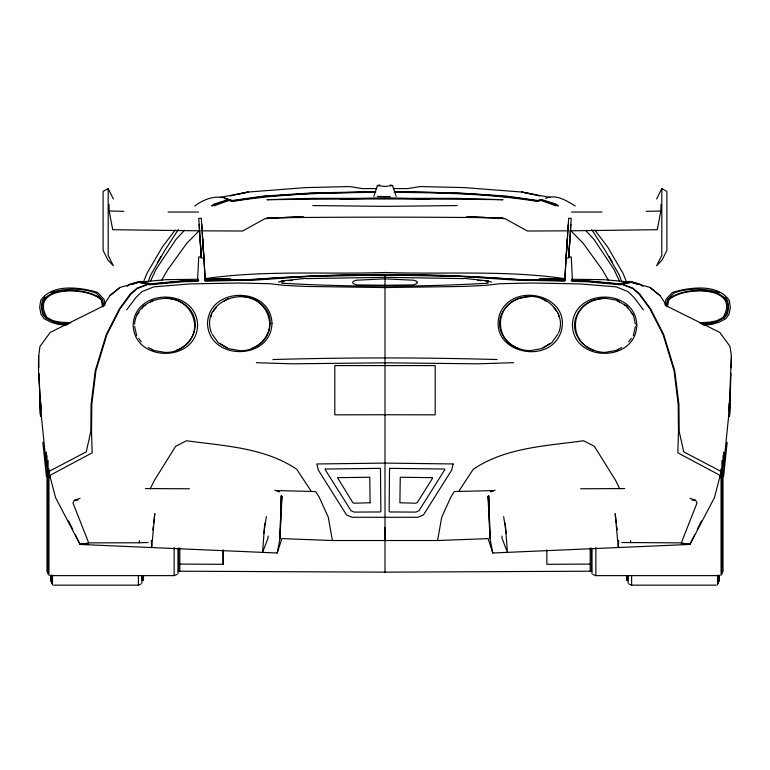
<?xml version="1.0" encoding="UTF-8"?>
<svg xmlns="http://www.w3.org/2000/svg" width="770" height="770" viewBox="0 0 770 770"><rect width="100%" height="100%" fill="white"/><g stroke="black" fill="none" stroke-linecap="round" stroke-linejoin="round"><path stroke-width="1.16" d="M178.149 571.196L385 572.149L385 539.934M385 277.681L385 277.046M546.854 549.915L546.854 564.304L590.08 564.092M729.633 413.74L729.96 395.953M729.941 396.021L729.488 416.378L730.961 373.45M569.838 230.817L657.282 229.71L660.853 211.019L661.016 204.329M731.105 367.771L731.413 356.106L729.979 346.346L719.748 332.39L665.27 305.353M268.085 536.084L268.008 538.143L262.58 552.388L80.061 544.438L55.507 497.516L49.896 475.831M104.73 305.353L50.252 332.39L40.021 346.346C36.315 367.627 40.406 389.36 40.945 410.757M729.123 403.47L728.632 416.31L723.405 467.323M565.969 260.173L567.192 239.364M568.741 257.555L570.859 224.378M566.162 257.392L568.27 224.214M568.655 257.084L569.771 239.528M568.732 258.008L571.244 218.41L568.664 218.247L564.737 280.068L566.133 258.123L567.865 258.046M729.055 410.757L731.413 356.106M264.745 523.196L262.58 552.388L277.219 552.995L281.897 538.615L332.438 540.53L437.562 540.53L488.103 538.615L492.781 552.995L689.939 544.438L714.493 497.516L720.104 475.831M385 527.325L385 540.53L385 274.948L307.355 276.526L256.651 279.982L205.138 281.127M280.79 510.404L280.992 508.036M281.387 503.31L281.984 496.207L280.001 538.461L277.219 552.995M150.602 547.489L151.748 547.239L154.818 513.657L153.653 522.994M75.364 534.803L80.061 544.438L88.704 542.879L139.216 542.773L139.409 540.723M151.305 540.347L151.748 547.239M50.127 477.968L50.416 475.119L92.169 452.847L91.514 431.855L91.794 404.568L95.913 370.793L106.838 334.796L119.889 309.107L130.833 294.178L137.493 288.413L147.696 284.371L183.934 281.021L198.169 280.752M723.588 476.659L727.169 442.24M49.27 474.012L49.607 471.076L86.24 451.875L90.802 431.585L91.062 404.414L95.278 370.659L106.25 334.652L119.36 308.914L130.351 293.928L137.031 288.182L147.696 284.371L137.175 282.041L129.832 284.236L127.108 286.401M152.778 529.991L153.22 526.488M619.398 547.489L618.252 547.239L618.695 540.347M263.764 533.456L266.362 516.603M437.562 540.53L441.73 517.19L450.864 497.054L454.387 491.549L493.503 490.567L490.644 491.838L495.129 490.144M666.743 306.604L667.888 299.992C681.161 285.4 743.704 284.708 724.204 317.923L717.688 321.292L710.566 322.717L700.575 323.304M667.503 306.556L668.61 300.165C681.825 286.036 741.751 285.352 723.04 317.5L716.735 320.772L709.863 322.149L699.237 322.784M664.982 304.728L665.944 299.347L672.499 292.35C689.391 287.345 717.958 283.273 729.306 300.483L730.335 307.365L729.026 314.218L725.831 318.703L718.824 322.303L711.644 324.44L703.328 325.094M666.445 305.507L667.484 299.751L673.817 293.062C688.322 287.682 704.848 288.172 719.507 292.754M134.615 324.132C136.194 299.569 169.631 290.675 186.667 306.114C206.456 323.631 189.025 353.671 164.799 352.4L153.153 350.331L148.215 347.395M176.782 350.331L176.455 350.331C207.226 338.839 195.917 297.499 164.799 298.173L165.136 298.173M211.394 332.784C200.325 303.621 241.52 285.555 261.636 304.391C281.425 321.908 263.994 351.948 239.778 350.677L228.459 348.608M211.211 316.643L211.644 313.188M251.761 348.608L251.424 348.608C282.195 337.125 270.886 295.776 239.778 296.45L240.115 296.45M541.541 348.608L530.222 350.677C515.014 350.619 500.028 339.493 499.441 323.564C500.028 307.769 514.784 296.633 529.885 296.45L518.239 298.51M518.239 348.608L518.576 348.608C494.446 340.629 494.446 306.498 518.576 298.51M558.606 332.784C566.393 314.362 548.346 295.747 529.885 296.45M621.785 347.395L616.847 350.331L605.201 352.4C589.984 352.342 575.007 341.216 574.42 325.286C574.997 309.492 589.762 298.356 604.864 298.173L593.218 300.233M593.218 350.331L593.545 350.331C569.425 342.352 569.425 308.221 593.545 300.233M633.325 335.662L635.385 326.432M373.835 196.35L377.377 185.57L379.774 184.944M148.649 280.501L150.766 274.957L164.799 250.442L178.284 229.556M621.804 542.504L681.296 542.879L697.052 502.935L695.608 500.356L689.968 498.286M143.422 282.041L147.012 273.244L162.258 247.17L175.146 230.076M150.554 281.05L156.05 269.308L175.801 239.701L184.434 230.278M694.636 534.803L689.939 544.438L681.594 544.024L689.939 544.438L681.296 542.879M697.245 529.452L701.422 520.886M150.256 488.834L154.337 480.519L175.627 446.321L186.504 440.748C224.109 446.032 264.197 447.38 296.719 469.238L311.205 491.26M656.637 198.968L661.805 188.621L666.887 191.383L666.887 250.414L662.065 260.067L656.637 265.766L661.805 255.419L661.805 188.621M80.032 498.286L74.392 500.356L72.948 502.935L88.704 542.879M161.594 280.415L167.321 270.28L186.744 243.349L199.055 230.885M157.436 262.503L161.007 256.477M458.795 491.26L473.281 469.238C505.803 447.38 545.891 446.032 583.496 440.748L594.373 446.321L615.663 480.519L619.744 488.834M102.593 306.739L109.995 295.545L120.033 287.422L139.004 282.118L166.195 279.664L198.535 279.279M44.968 296.989L42.312 300.887L41.349 307.384L42.571 313.833C48.077 322.88 60.05 322.861 69.425 323.304M126.617 309.877L135.934 297.48L142.075 291.589L153.836 286.844L190.257 283.899L239.441 283.004L270.203 283.745L284.448 285.372L305.613 286.43L385 287.566L464.387 286.43L485.552 285.372L499.797 283.745L530.559 283.004L579.743 283.899L616.164 286.844L627.925 291.589L634.066 297.48L643.383 309.877M137.012 314.911L138.995 312.274M141.632 308.751L143.615 306.114L145.588 304.939M213.3 311.427L216.601 307.028M542.86 348.021L551.753 342.737L558.019 333.939M628.705 341.813L631.342 338.3M724.204 317.923L727.429 313.833L728.651 307.384L727.688 300.887L725.042 296.989M120.033 287.422L109.995 295.545M211.596 205.715L214.484 203.935L228.526 199.526L232.194 200.537L263.715 196.071L311.042 193.001L375.616 191.595M212.068 206.148L215.08 204.32L229.162 199.93L232.771 200.864L264.312 196.388L311.388 193.357L375.567 191.903M150.525 301.994L153.153 300.233M223.521 301.455L228.122 298.51M542.523 348.021L549.443 343.911M618.493 349.156L616.847 350.331M194.723 206.013C205.686 197.765 220.249 193.337 232.675 201.442C279.847 193.626 327.876 192.798 375.606 192.346M108.195 188.621L103.113 191.383L103.113 250.414L107.935 260.067L113.363 265.766L108.195 255.419L108.195 188.621L113.363 198.968M487.237 282.311L489.114 281.435L491.578 282.099M53.611 585.152L138.388 585.152L141.006 584.016M623.96 283.504L620.832 284.813L586.249 281.704L571.995 281.32M545.584 198.381C555.959 193.77 566.585 200.758 575.277 206.013M50.204 575.623L174.126 575.623L177.052 574.478M214.195 205.773L228.988 200.441L232.675 201.442L224.417 198.381M133.605 283.591L140.891 281.31L151.055 283.803L183.308 280.819L198.833 280.53M131.709 284.4L137.965 282.446M50.493 292.754C65.152 288.172 81.678 287.682 96.183 293.062L102.516 299.751L103.555 305.507M717.515 321.716L710.903 323.592L701.865 324.295M278.422 282.099L280.886 281.435L282.763 282.311M230.086 196.004L239.374 193.857M237.863 194.367L248.19 192.038L305.055 187.63L349.734 186.561L362.632 188.631L376.761 188.563M240.529 193.597L248.19 192.038L219.566 197.476M625.134 283.273L630.996 282.118L649.967 287.422L660.006 295.545L667.407 306.739M396.165 196.35L392.623 185.57L385 186.465L377.377 185.57M205.272 278.653C264.774 269.962 325.104 274.534 385 272.503C444.896 274.534 505.226 269.962 564.728 278.653M281.522 280.954L305.796 278.365M74.392 500.356L77.972 500.048M281.012 281.329L284.457 281.05M289.039 280.675L292.485 280.396M488.219 283.187C419.563 287.172 350.437 287.172 281.781 283.187M303.755 216.774L265.063 218.632L242.608 231.019L202.52 230.836M277.643 217.506L266.978 217.843C345.653 216.928 424.347 216.928 503.022 217.843L492.357 217.506M284.746 217.284L301.33 216.755M139.216 542.773L148.196 542.504M272.898 359.542C347.607 357.405 422.393 357.405 497.102 359.542M340.196 199.045L385 198.006L429.804 199.045M198.006 281.32L183.751 281.704L149.168 284.813L146.04 283.504M306.017 278.615L385 277.315L463.983 278.615M646.174 211.346L660.853 211.019M513.638 362.689L477.968 363.815L385 362.814L292.032 363.815L256.362 362.689M227.891 278.721L204.647 279.173L224.436 278.817L205.6 279.154M205.282 279.212L207.592 279.173M209.902 279.125L230.711 278.73M204.801 280.415L250.183 279.548C338.665 273.109 427.668 272.349 516.141 279.548M205.292 280.617L252.743 279.722C341.611 272.734 430.959 273.745 519.817 279.548L565.199 280.415M390.284 196.562L377.367 196.475M457.274 205.561L385 206.37L312.726 205.561M567.48 230.836L527.392 231.019L504.937 218.632L466.245 216.774M580.628 488.777L624.595 488.555M385 572.149L591.851 571.196M168.072 212.039L198.535 212.039M571.465 212.039L601.928 212.039M201.191 256.939L198.747 256.939L197.515 281.002M568.809 256.939L571.253 256.939L572.485 281.002M541.878 298.51L546.479 301.455M635.385 324.132L633.325 314.911L626.722 306.114L616.51 300.233L619.475 301.994M624.412 304.939L626.722 306.114M558.356 313.188L558.789 316.643M211.981 333.939L218.247 342.737L227.14 348.021M153.153 350.331L151.507 349.156M592.948 574.478L595.874 575.623L719.796 575.623M628.994 584.016L631.612 585.152L716.389 585.152M394.384 191.595L458.958 193.001L506.285 196.071L537.807 200.537L541.474 199.526L555.516 203.935L558.404 205.715M394.433 191.903C442.115 192.317 490.067 193.241 537.229 200.864L540.838 199.93L554.92 204.32L557.932 206.148M394.394 192.346C442.124 192.798 490.153 193.626 537.325 201.442L541.012 200.441L555.805 205.773M393.239 188.563L407.369 188.631L420.266 186.561L464.945 187.63L521.81 192.038L550.434 197.476M200.162 230.817L112.718 229.71L109.148 211.019L108.984 204.329M145.405 488.555L189.372 488.777M179.92 564.092L223.146 564.304L223.146 550.213M571.465 279.279L603.805 279.664L630.996 282.118M385 274.948L462.645 276.526L513.349 279.982L564.862 281.127M564.4 279.154L545.564 278.817L565.344 279.183L542.109 278.721M517.257 279.722L564.708 280.617M571.831 280.752L586.066 281.021L622.304 284.371L632.507 288.413L639.167 294.178L650.111 309.107L663.163 334.796L674.087 370.793L678.206 404.568L678.486 431.855L677.831 452.847L719.584 475.119L719.873 477.968M539.289 278.73L560.098 279.125M562.408 279.173L564.718 279.212M571.167 280.53L586.692 280.819L618.945 283.803L629.109 281.31L636.395 283.591M109.148 211.019L123.826 211.346M468.67 216.755L485.254 217.284M274.871 490.144L279.356 491.838L276.497 490.567L315.613 491.549L319.136 497.054L328.27 517.19L332.438 540.53M202.135 258.046L203.867 258.123L205.263 280.068L201.336 218.247L198.756 218.41L201.268 258.008M70.763 322.784L60.137 322.149L53.265 320.772L46.96 317.5C28.249 285.352 88.175 286.036 101.39 300.165L102.497 306.556M68.135 324.295L59.097 323.592L52.485 321.716M66.672 325.094L58.356 324.44L51.176 322.303L44.169 318.703L40.974 314.218L39.665 307.365L40.695 300.483C52.042 283.273 80.609 287.345 97.501 292.35L104.056 299.347L105.018 304.728M477.516 280.396L480.961 280.675M485.543 281.05L488.989 281.329M692.028 500.048L695.608 500.356M464.204 278.365L488.478 280.954M390.226 184.944L392.623 185.57M604.864 298.173L616.847 300.233M139.004 282.118L144.866 283.273M529.471 193.597L521.81 192.038L532.137 194.367M530.626 193.857L539.914 196.004M632.035 282.446L638.291 284.4M220.557 343.911L227.477 348.021M642.892 286.401L640.168 284.236L632.825 282.041L622.304 284.371L632.969 288.182L639.649 293.928L650.64 308.914L663.75 334.652L674.722 370.659L678.938 404.414L679.198 431.585L683.76 451.875L720.393 471.076L720.73 474.012M660.006 295.545L649.967 287.422M570.945 230.885L583.256 243.349L602.679 270.28L608.406 280.415M585.566 230.278L594.199 239.701L613.95 269.308L619.446 281.05M594.854 230.076L607.742 247.17L622.988 273.244L626.578 282.041M626.385 306.114L628.368 308.751M631.005 312.274L632.988 314.911M553.399 307.028L556.7 311.427M138.658 338.3L141.295 341.813M591.716 229.556L605.201 250.442L619.234 274.957L621.351 280.501M608.993 256.477L612.564 262.503M45.796 317.923C26.296 284.708 88.839 285.4 102.112 299.992L103.257 306.604M68.578 520.886L72.755 529.452M134.615 326.432L136.675 335.662M492.781 552.995L489.999 538.461L488.016 496.207L488.613 503.31M503.638 516.603L506.237 533.456M616.346 522.994L615.182 513.657L618.252 547.239M616.78 526.488L617.222 529.991M46.595 467.323L41.368 416.31L40.877 403.47M42.831 442.24L46.412 476.659M630.591 540.723L630.784 542.773M489.008 508.036L489.21 510.404M505.255 523.196L507.42 552.388L501.992 538.143L501.915 536.084M199.141 224.378L201.259 257.555M201.73 224.214L203.838 257.392M200.229 239.528L201.345 257.084M202.808 239.364L204.031 260.173M38.587 356.106L38.895 367.771M39.039 373.45L40.512 416.378L40.059 396.021M40.04 395.953L40.367 413.74M223.146 549.915L223.146 564.304M723.646 452.106L723.646 460.46M723.011 455.657L723.011 571.754M722.375 460.46L722.375 571.754M722.096 460.46L722.096 574.141M721.047 468.786L721.047 575.373M719.267 575.267L719.267 581.283M718.699 575.267L718.699 581.283M718.439 575.257L718.439 583.679M717.505 575.248L717.505 584.902M631.612 575.479L631.612 585.152M628.128 576.018L628.128 583.275M627.656 576.836L627.656 580.599M626.52 575.508L626.52 580.599M595.874 547.605L595.874 575.623M591.976 548.962L591.976 573.746M591.447 548.048L591.447 571.071M590.176 548.048L590.176 571.071M179.824 548.048L179.824 571.071M178.553 548.048L178.553 571.071M178.024 548.962L178.024 573.746M174.126 547.605L174.126 575.623M143.48 575.508L143.48 580.599M142.344 576.836L142.344 580.599M141.873 576.018L141.873 583.275M138.388 575.479L138.388 585.152M52.495 575.248L52.495 584.902M51.561 575.257L51.561 583.679M51.301 575.267L51.301 581.283M50.733 575.267L50.733 581.283M48.953 468.786L48.953 575.373M47.904 460.46L47.904 574.141M47.624 460.46L47.624 571.754M46.989 455.657L46.989 571.754M46.354 452.106L46.354 460.46M281.233 495.89L280.001 538.461L281.233 495.89M636.828 325.104C635.827 362.67 573.486 362.834 572.389 325.2C573.486 287.797 635.491 287.691 636.828 325.104M197.611 325.2C196.514 362.834 134.173 362.67 133.172 325.104C134.509 287.691 196.514 287.797 197.611 325.2M499.566 314.535C487.939 352.073 548.423 366.616 560.907 332.313C572.466 294.862 512.223 280.472 499.566 314.535M271.993 323.439C270.742 360.957 208.689 361.014 207.505 323.419C208.891 286.026 270.722 286.007 271.993 323.439M453.126 463.964L451.644 470.172L423.49 514.889L417.869 517.286L352.131 517.286L346.51 514.889L318.356 470.172L316.874 463.964L385 463.097L453.126 463.964M417.263 282.465L416.811 283.581L413.182 284.919L385 285.266L356.818 284.919L353.189 283.581L352.737 282.465L353.18 281.397L356.337 280.213L385 278.856L413.663 280.213L416.82 281.397L417.263 282.465M325.383 469.036L325.113 469.546L351.062 510.77L354.2 512.108L380.293 511.954L380.861 511.376L380.467 468.343L325.383 469.036M389.533 468.343L389.139 511.376L389.707 511.954L415.8 512.108L418.938 510.77L444.887 469.546L444.617 469.036L389.533 468.343M432.49 478.372L417.263 502.56L415.733 503.214L399.9 502.762L400.246 477.256L432.49 477.66L432.49 478.372M370.101 502.762L354.267 503.214L352.737 502.56L337.51 477.66L369.754 477.256L370.101 502.762M88.406 544.005L80.061 544.438L88.406 544.024M313.496 198.342L266.978 199.69C345.653 198.766 424.347 198.766 503.022 199.69L456.504 198.342L313.496 198.342M385 414.751L334.815 414.838L334.815 365.586L435.185 365.586L435.185 414.838L385 414.751M489.999 538.461L488.767 495.89L489.999 538.461"/></g></svg>
